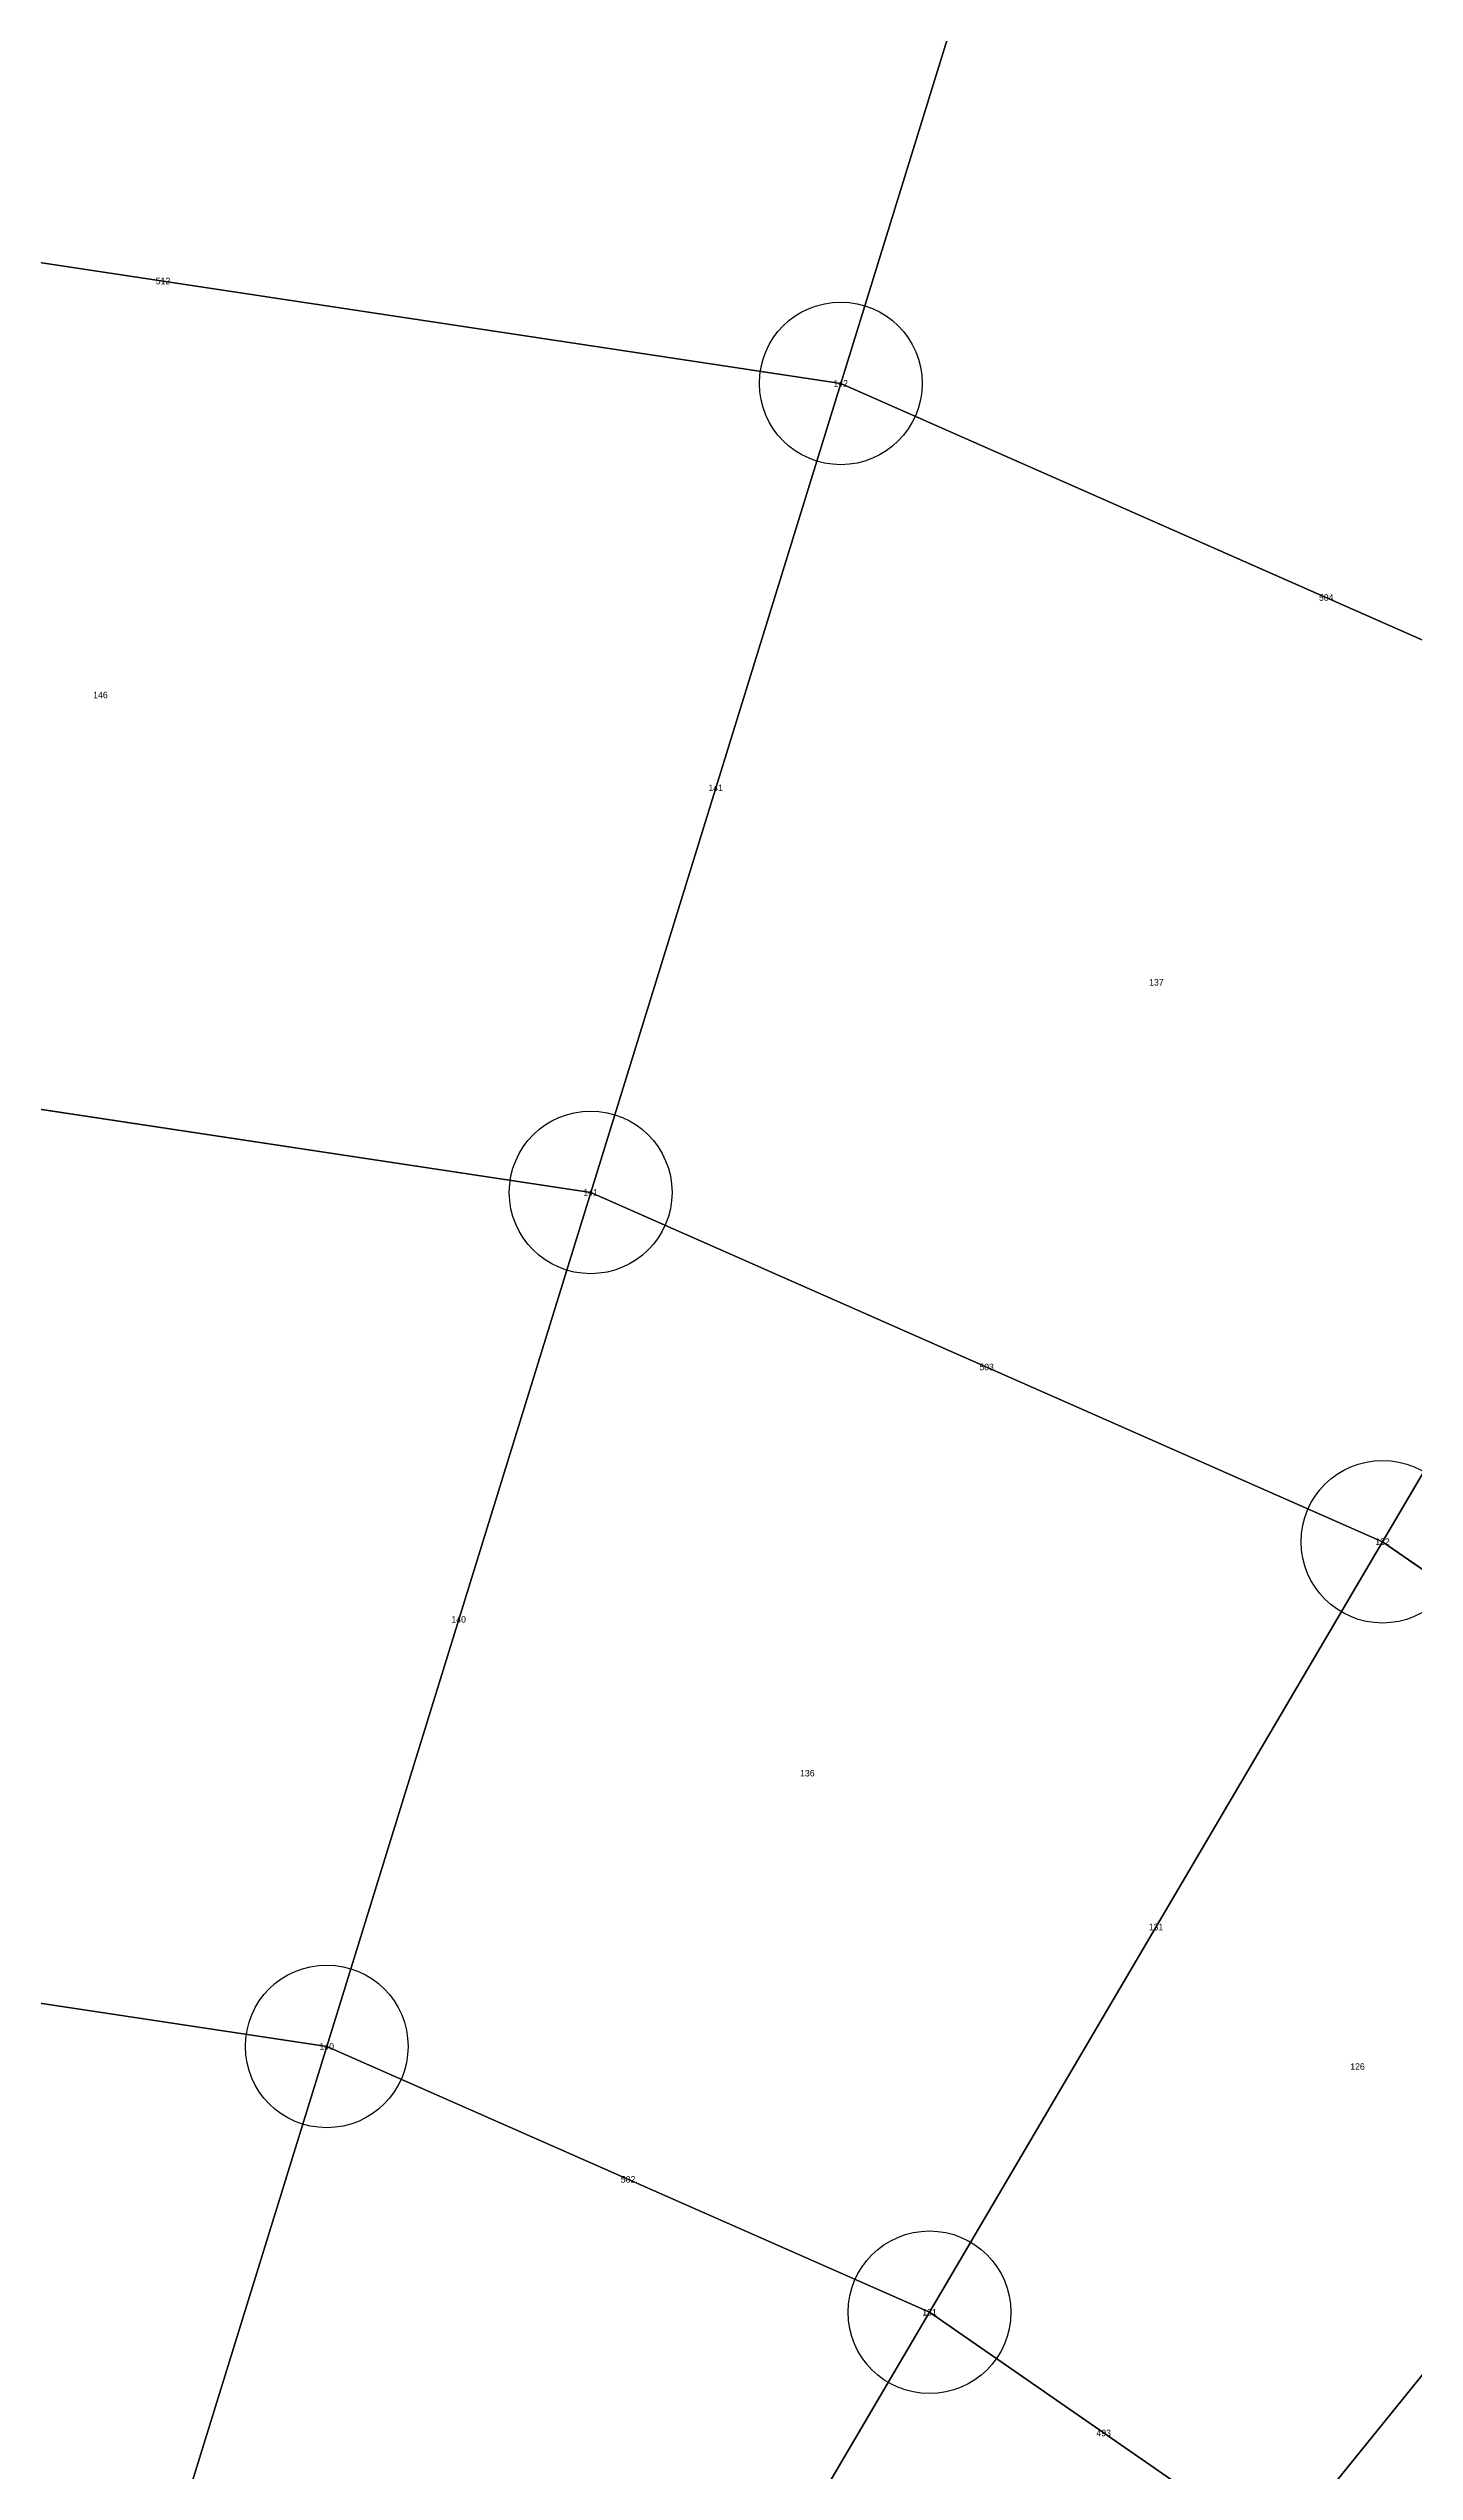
# Model space of a CAD drawing. Extents: x -2.75 to 2.75, y -2.5 to 2.5.
# Drawn here: x 0.173 to 0.593, y 0.706 to 1.451 of the extents above; entities that cross this region are included whole.
import ezdxf
from ezdxf.enums import TextEntityAlignment as Align

# ---------------------------------------------------------------- set-up
doc = ezdxf.new("R2010")
doc.units = 0
doc.header["$MEASUREMENT"] = 0
doc.header["$PDMODE"] = 33
doc.header["$PDSIZE"] = 0.05
for name, color, linetype in [('BRANCHE INTERNO', 7, 'Continuous'), ('BRANCHES-Index', 7, 'Continuous'), ('Faces', 7, 'Continuous'), ('Faces-Index', 7, 'Continuous'), ('NODI-Index', 7, 'Continuous'), ('NODO INTRADOSSO INTERNO', 7, 'Continuous')]:
    doc.layers.add(name, color=color, linetype=linetype)

msp = doc.modelspace()

# ---------------------------------------------------------------- linework, layer by layer
at = {"layer": 'BRANCHE INTERNO'}
for p, q in [((0.41652, 1.34787, 2.24522), (0.48812, 1.57958, 2.07314)), ((0.41652, 1.34787, 2.24522), (0, 1.41076, 2.24522)), ((0.33968, 1.09922, 2.38905), (0.41652, 1.34787, 2.24522)), ((0.71488, 1.21622, 2.24522), (0.41652, 1.34787, 2.24522)), ((0.583, 0.99186, 2.38905), (0.71488, 1.21622, 2.24522)), ((0.33968, 1.09922, 2.38905), (0, 1.15051, 2.38905)), ((0.25857, 0.83674, 2.50285), (0.33968, 1.09922, 2.38905)), ((0.583, 0.99186, 2.38905), (0.33968, 1.09922, 2.38905)), ((0.44379, 0.75502, 2.50285), (0.583, 0.99186, 2.38905)), ((0.72362, 0.89445, 2.38905), (0.583, 0.99186, 2.38905)), ((0.55083, 0.68087, 2.50285), (0.72362, 0.89445, 2.38905)), ((0.25857, 0.83674, 2.50285), (0, 0.87578, 2.50285)), ((0.17421, 0.56374, 2.58517), (0.25857, 0.83674, 2.50285)), ((0.44379, 0.75502, 2.50285), (0.25857, 0.83674, 2.50285)), ((0.299, 0.50868, 2.58517), (0.44379, 0.75502, 2.50285)), ((0.55083, 0.68087, 2.50285), (0.44379, 0.75502, 2.50285))]:
    msp.add_line(p, q, dxfattribs=at)
at = {"layer": 'Faces'}
for points in [[(0.83777, 1.4253, 2.07314), (0.48812, 1.57958, 2.07314), (0.55358, 1.79142, 1.875), (0.95012, 1.61644, 1.875)], [(0.41652, 1.34787, 2.24522), (0, 1.41076, 2.24522), (0, 1.65328, 2.07314), (0.48812, 1.57958, 2.07314)], [(0.71488, 1.21622, 2.24522), (0.41652, 1.34787, 2.24522), (0.48812, 1.57958, 2.07314), (0.83777, 1.4253, 2.07314)], [(0.33968, 1.09922, 2.38905), (0, 1.15051, 2.38905), (0, 1.41076, 2.24522), (0.41652, 1.34787, 2.24522)], [(0.583, 0.99186, 2.38905), (0.33968, 1.09922, 2.38905), (0.41652, 1.34787, 2.24522), (0.71488, 1.21622, 2.24522)], [(0.72362, 0.89445, 2.38905), (0.583, 0.99186, 2.38905), (0.71488, 1.21622, 2.24522), (0.88731, 1.09678, 2.24522)], [(0.25857, 0.83674, 2.50285), (0, 0.87578, 2.50285), (0, 1.15051, 2.38905), (0.33968, 1.09922, 2.38905)], [(0.44379, 0.75502, 2.50285), (0.25857, 0.83674, 2.50285), (0.33968, 1.09922, 2.38905), (0.583, 0.99186, 2.38905)], [(0.55083, 0.68087, 2.50285), (0.44379, 0.75502, 2.50285), (0.583, 0.99186, 2.38905), (0.72362, 0.89445, 2.38905)], [(0.60355, 0.63461, 2.50285), (0.55083, 0.68087, 2.50285), (0.72362, 0.89445, 2.38905), (0.79287, 0.83368, 2.38905)], [(0.17421, 0.56374, 2.58517), (0, 0.59005, 2.58517), (0, 0.87578, 2.50285), (0.25857, 0.83674, 2.50285)], [(0.299, 0.50868, 2.58517), (0.17421, 0.56374, 2.58517), (0.25857, 0.83674, 2.50285), (0.44379, 0.75502, 2.50285)], [(0.37112, 0.45873, 2.58517), (0.299, 0.50868, 2.58517), (0.44379, 0.75502, 2.50285), (0.55083, 0.68087, 2.50285)]]:
    msp.add_3dface(points, dxfattribs=at)
at = {"layer": 'NODO INTRADOSSO INTERNO'}
for p in [(0.41652, 1.34787, 2.24522), (0.33968, 1.09922, 2.38905), (0.583, 0.99186, 2.38905), (0.25857, 0.83674, 2.50285), (0.44379, 0.75502, 2.50285)]:
    msp.add_point(p, dxfattribs=at)

# ---------------------------------------------------------------- texts
at = {"layer": 'BRANCHES-Index'}
for s, p in [('512', (0.20826, 1.37932, 2.24522)), ('504', (0.5657, 1.28205, 2.24522)), ('141', (0.3781, 1.22355, 2.31714)), ('503', (0.46134, 1.04554, 2.38905)), ('140', (0.29912, 0.96798, 2.44595)), ('131', (0.51339, 0.87344, 2.44595)), ('502', (0.35118, 0.79588, 2.50285)), ('493', (0.49731, 0.71794, 2.50285))]:
    msp.add_text(s, height=0.002, dxfattribs=at).set_placement(p, align=Align.MIDDLE_CENTER)
at = {"layer": 'Faces-Index'}
for s, p in [('146', (0.18905, 1.25209, 2.31714)), ('137', (0.51352, 1.16379, 2.31714)), ('136', (0.40626, 0.92071, 2.44595)), ('126', (0.57531, 0.83055, 2.44595))]:
    msp.add_text(s, height=0.002, dxfattribs=at).set_placement(p, align=Align.MIDDLE_CENTER)
at = {"layer": 'NODI-Index'}
for s, p in [('142', (0.41652, 1.34787, 2.24522)), ('141', (0.33968, 1.09922, 2.38905)), ('132', (0.583, 0.99186, 2.38905)), ('140', (0.25857, 0.83674, 2.50285)), ('131', (0.44379, 0.75502, 2.50285))]:
    msp.add_text(s, height=0.002, dxfattribs=at).set_placement(p, align=Align.MIDDLE_CENTER)

doc.saveas('drawing.dxf')
